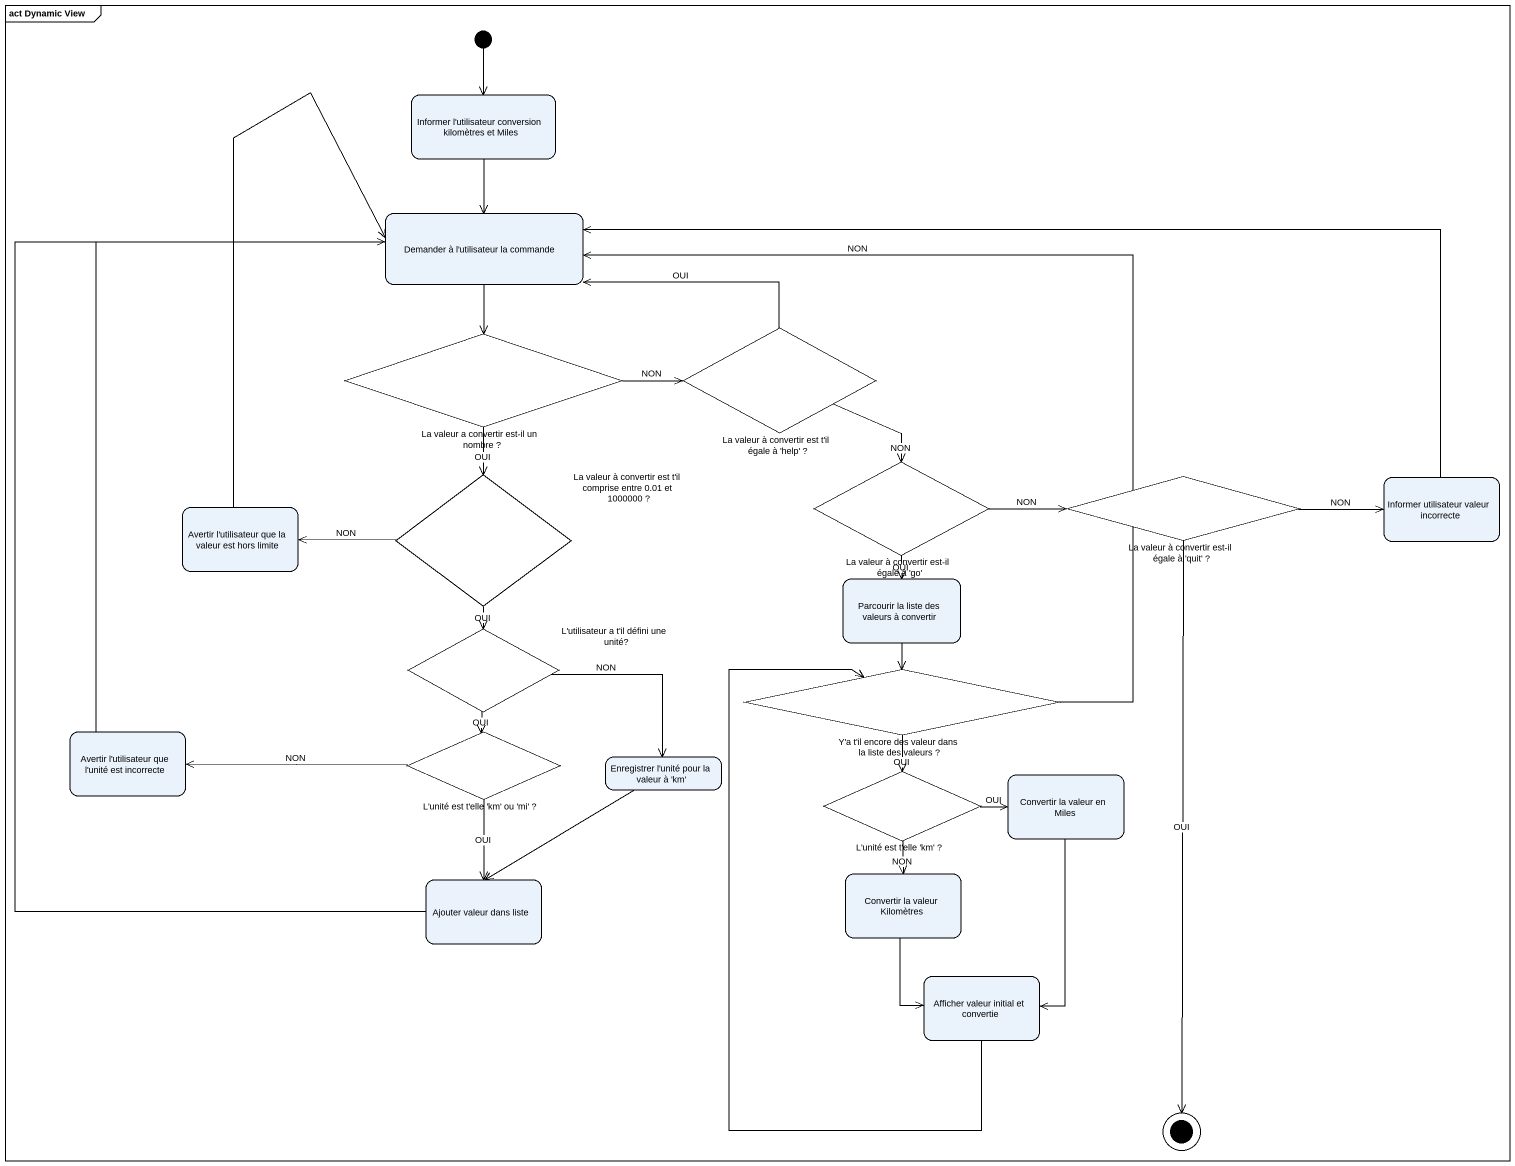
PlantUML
@startuml
mainframe act Dynamic View
hide empty description
state "Informer l'utilisateur conversion kilomètres et Miles" as Informer_l_utilisateur
state "Demander à l'utilisateur la commande" as Demander_à_l_utilisateur_la
state "La valeur a convertir est-il un nombre ?" as La_valeur_a_convertir_est <<choice>>
state "La valeur à convertir est t'il égale à 'help' ?" as La_valeur_à_convertir_est_t <<choice>>
state "La valeur à convertir est-il égale à 'go'" as La_valeur_à_convertir_est <<choice>>
state "Avertir l'utilisateur que la valeur est hors limite" as Avertir_l_utilisateur_que
state "La valeur à convertir est t'il comprise entre 0.01 et 1000000 ?" as La_valeur_à_convertir_est_t_2 <<choice>>
state "La valeur à convertir est-il égale à 'quit' ?" as La_valeur_à_convertir_est_2 <<choice>>
state "Informer utilisateur valeur incorrecte" as Informer_utilisateur_valeur
state "Parcourir la liste des valeurs à convertir" as Parcourir_la_liste_des
state "L'utilisateur a t'il défini une unité?" as L_utilisateur_a_t_il_défini <<choice>>
state "Y'a t'il encore des valeur dans la liste des valeurs ?" as Y_a_t_il_encore_des_valeur <<choice>>
state "Avertir l'utilisateur que l'unité est incorrecte" as Avertir_l_utilisateur_que_l
state "L'unité est t'elle 'km' ou 'mi' ?" as L_unité_est_t_elle_km_ou_mi <<choice>>
state "Enregistrer l'unité pour la valeur à 'km'" as Enregistrer_l_unité_pour_la
state "L'unité est t'elle 'km' ?" as L_unité_est_t_elle_km <<choice>>
state "Convertir la valeur en Miles" as Convertir_la_valeur_en_Miles
state "Ajouter valeur dans liste" as Ajouter_valeur_dans_liste
state "Convertir la valeur Kilomètres" as Convertir_la_valeur
state "Afficher valeur initial et convertie" as Afficher_valeur_initial_et
[*] --> Informer_l_utilisateur
Informer_l_utilisateur --> Demander_à_l_utilisateur_la
Demander_à_l_utilisateur_la --> La_valeur_a_convertir_est
La_valeur_a_convertir_est -right-> La_valeur_à_convertir_est_t : NON
La_valeur_a_convertir_est --> La_valeur_à_convertir_est_t_2 : OUI
La_valeur_à_convertir_est_t -left-> Demander_à_l_utilisateur_la : OUI
La_valeur_à_convertir_est_t --> La_valeur_à_convertir_est : NON
La_valeur_à_convertir_est -right-> La_valeur_à_convertir_est_2 : NON
La_valeur_à_convertir_est --> Parcourir_la_liste_des : OUI
Avertir_l_utilisateur_que -up-> Demander_à_l_utilisateur_la
La_valeur_à_convertir_est_t_2 -left-> Avertir_l_utilisateur_que : NON
La_valeur_à_convertir_est_t_2 --> L_utilisateur_a_t_il_défini : OUI
La_valeur_à_convertir_est_2 -right-> Informer_utilisateur_valeur : NON
Informer_utilisateur_valeur -left-> Demander_à_l_utilisateur_la
Parcourir_la_liste_des --> Y_a_t_il_encore_des_valeur
L_utilisateur_a_t_il_défini --> L_unité_est_t_elle_km_ou_mi : OUI
L_utilisateur_a_t_il_défini -right-> Enregistrer_l_unité_pour_la : NON
Y_a_t_il_encore_des_valeur -up-> Demander_à_l_utilisateur_la : NON
Y_a_t_il_encore_des_valeur --> L_unité_est_t_elle_km : OUI
Avertir_l_utilisateur_que_l -up-> Demander_à_l_utilisateur_la
L_unité_est_t_elle_km_ou_mi -left-> Avertir_l_utilisateur_que_l : NON
L_unité_est_t_elle_km_ou_mi --> Ajouter_valeur_dans_liste : OUI
Enregistrer_l_unité_pour_la --> Ajouter_valeur_dans_liste
L_unité_est_t_elle_km -right-> Convertir_la_valeur_en_Miles : OUI
L_unité_est_t_elle_km --> Convertir_la_valeur : NON
Convertir_la_valeur_en_Miles --> Afficher_valeur_initial_et
Ajouter_valeur_dans_liste -up-> Demander_à_l_utilisateur_la
Convertir_la_valeur --> Afficher_valeur_initial_et
Afficher_valeur_initial_et -up-> Y_a_t_il_encore_des_valeur
La_valeur_à_convertir_est_2 --> [*] : OUI
@enduml
